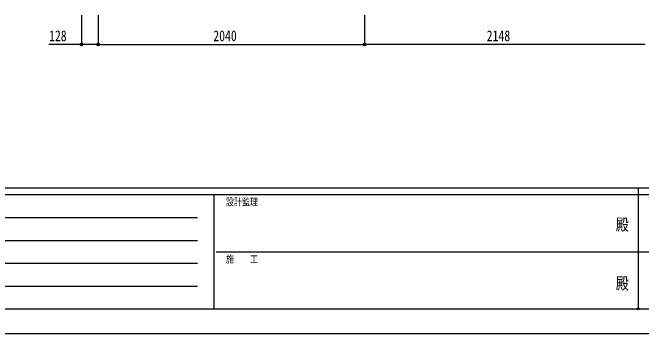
# Model space of a CAD drawing. Units: millimetres, scale not verified. Extents: x -10512 to 10512, y -7425 to 7425.
# Drawn here: x -4804 to 12, y -7425 to -4968 of the extents above; entities that cross this region are included whole.
import ezdxf
from ezdxf.enums import TextEntityAlignment as Align

# ---------------------------------------------------------------- set-up
doc = ezdxf.new("R2010")
doc.units = ezdxf.units.MM
doc.header["$LTSCALE"] = 30
doc.header["$PDMODE"] = 32
doc.header["$PDSIZE"] = 15
doc.layers.add('0-6_YKK_D', color=6, linetype='Continuous')
doc.layers.add('0-7_YKK_ZWAK', color=7, linetype='Continuous')
doc.styles.add('ＭＳ ゴシック', font='')
doc.styles.get('ＭＳ ゴシック').set_extended_font_data('MS Gothic')

msp = doc.modelspace()

# ---------------------------------------------------------------- linework, layer by layer
at = {"layer": '0-6_YKK_D'}
for p, q in [((-4276.74, -4987.76), (-4276.74, -5214.06)), ((-4148.74, -4987.76), (-4148.74, -5214.06)), ((-4148.74, -4987.76), (-4148.74, -5214.06)), ((-2108.74, -4988.76), (-2108.74, -5214.06)), ((-2108.74, -4988.76), (-2108.74, -5214.06)), ((-4148.74, -5213.06), (-2108.74, -5213.06)), ((39.26, -5213.06), (-2108.74, -5213.06))]:
    msp.add_line(p, q, dxfattribs=at)
msp.add_lwpolyline([(-4148.74, -5213.06), (-4276.74, -5213.06), (-4525.84, -5213.06)], dxfattribs=at)
for centre in [(-4276.74, -5213.06), (-4148.74, -5213.06), (-4148.74, -5213.06), (-2108.74, -5213.06), (-2108.74, -5213.06)]:
    msp.add_circle(centre, 10.62, dxfattribs=at)
at = {"layer": '0-7_YKK_ZWAK'}
for p, q in [((9737.55, -6312.5), (-9762.45, -6312.5)), ((-12.45, -6312.5), (-12.45, -7237.5)), ((-3262.45, -6362.5), (-9762.45, -6362.5)), ((-3262.45, -6362.5), (-3262.45, -7237.5)), ((-12.45, -6362.5), (-3262.45, -6362.5)), ((3237.55, -6362.5), (-12.45, -6362.5)), ((-9656.2, -6537.5), (-3387.45, -6537.5)), ((-9656.2, -6712.5), (-3387.45, -6712.5)), ((-3243.7, -6800), (-12.45, -6800)), ((-12.45, -6800), (3237.55, -6800)), ((-9656.2, -6887.5), (-3387.45, -6887.5)), ((-9656.2, -7062.5), (-3387.45, -7062.5)), ((-9762.45, -7237.5), (-3262.45, -7237.5)), ((-3262.45, -7237.5), (-12.45, -7237.5)), ((-12.45, -7237.5), (3237.55, -7237.5))]:
    msp.add_line(p, q, dxfattribs=at)
msp.add_lwpolyline([(-10512.5, -7425), (10512.5, -7425), (10512.5, 7425), (-10512.5, 7425)], close=True, dxfattribs=at)
msp.add_point((-12.45, -7237.5), dxfattribs=at)

# ---------------------------------------------------------------- texts
at = {"layer": '0-6_YKK_D', "style": 'ＭＳ ゴシック', "width": 0.8}
for s, p in [('128', (-4524.54, -5211.76)), ('2040', (-3266.74, -5211.73)), ('2148', (-1172.74, -5211.73))]:
    msp.add_text(s, height=82.48, dxfattribs=at).set_placement(p, align=Align.BOTTOM_LEFT)
at = {"layer": '0-7_YKK_ZWAK', "style": 'ＭＳ ゴシック', "width": 0.8}
for s, height, p in [('設計監理', 54.99, (-3170.78, -6462.5)), ('殿', 91.64, (-184.17, -6664.58)), ('施\u3000\u3000工', 54.99, (-3170.78, -6900)), ('殿', 91.64, (-184.17, -7114.58))]:
    msp.add_text(s, height=height, dxfattribs=at).set_placement(p, align=Align.BOTTOM_LEFT)

doc.saveas('drawing.dxf')
